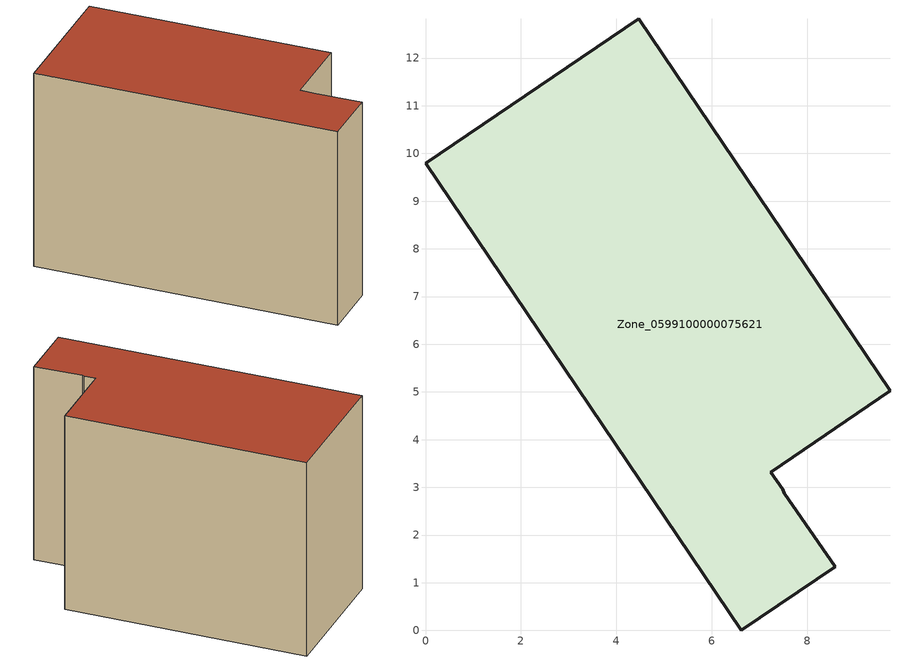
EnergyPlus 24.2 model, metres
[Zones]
Zone_0599100000075621
 floor ground (C_G): 0,9.79 4.47,12.83 9.74,5.02 7.24,3.32 7.49,2.96 7.52,2.87 8.59,1.34 6.62,0 z0
 wall outside (C_F): 4.47,12.83 0,9.79 6.62,0 8.59,1.34 7.52,2.87 7.49,2.96 7.24,3.32 9.74,5.02 4.47,12.83 z0:7.97
 roof outside (C_R): 8.59,1.34 7.52,2.87 7.49,2.96 7.24,3.32 9.74,5.02 4.47,12.83 0,9.79 6.62,0 z7.97
[BUILDING]
Pand.0599100000075621: North Axis=0; Terrain=City; Loads Convergence Tolerance Value=0.04; Temperature Convergence Tolerance Value=0.4; Solar Distribution=FullExterior; Maximum Number of Warmup Days=25; Minimum Number of Warmup Days=1
[Site:Location]
Rotterdam.The.Hague.AP_ZH_NLD Design_Conditions: Latitude=51.96; Longitude=4.45; Time Zone=1; Elevation=-4.5
[SITE:GROUNDTEMPERATURE:BUILDINGSURFACE]
18, 18, 18, 18, 18, 18, 18, 18, 18, 18, 18, 18
[MATERIAL] Thermal Absorptance=0.9; Solar Absorptance=0.7; Visible Absorptance=0.7
Name | Roughness | Thickness | Conductivity | Density | Specific Heat
G.TI.1975-1991 | MediumSmooth | 0.15 | 0.288461 | 540 | 1210
F.TI.1975-1991 | Rough | 0.3 | 0.230769 | 1920 | 840
R.TI.1975-1991 | MediumRough | 0.2 | 0.153846 | 1500 | 1000
[CONSTRUCTION]
C_G: G.TI.1975-1991
C_F: F.TI.1975-1991
C_R: R.TI.1975-1991
[ZONE]
Zone_0599100000075621: Type=1; Multiplier=1; Ceiling Height=Autocalculate; Volume=Autocalculate; Floor Area=autocalculate; Part of Total Floor Area=Yes
[ZONEINFILTRATION:DESIGNFLOWRATE]
Infil_Zone_0599100000075621: Zone or ZoneList or Space or SpaceList=Zone_0599100000075621; Schedule=AlwaysOn; Design Flow Rate Calculation Method=Flow/Area; Flow Rate per Floor Area=0.003; Constant Term Coefficient=1; Temperature Term Coefficient=0; Velocity Term Coefficient=0; Velocity Squared Term Coefficient=0
[HVACTEMPLATE:ZONE:IDEALLOADSAIRSYSTEM]
Zone_0599100000075621: Maximum Heating Supply Air Temperature=50; Minimum Cooling Supply Air Temperature=13; Maximum Heating Supply Air Humidity Ratio=0.0156; Minimum Cooling Supply Air Humidity Ratio=0.0077; Heating Limit=NoLimit; Cooling Limit=NoLimit; Dehumidification Control Type=ConstantSensibleHeatRatio; Cooling Sensible Heat Ratio=0.7; Dehumidification Setpoint=60; Humidification Control Type=None; Humidification Setpoint=30; Outdoor Air Method=None; Outdoor Air Flow Rate per Person=0.00944; Outdoor Air Flow Rate per Zone Floor Area=0; Outdoor Air Flow Rate per Zone=0; Demand Controlled Ventilation Type=None; Outdoor Air Economizer Type=NoEconomizer; Heat Recovery Type=None; Sensible Heat Recovery Effectiveness=0.7; Latent Heat Recovery Effectiveness=0.65
[ZONECONTROL:THERMOSTAT]
ThermostatControl_Zone_0599100000075621: Zone or ZoneList=Zone_0599100000075621; Control Type Schedule=DualSetpointControlType; Control 1=Thermostat_Zone_0599100000075621; Temperature Difference Between Cutout And Setpoint=0
[THERMOSTATSETPOINT:DUALSETPOINT]
Thermostat_Zone_0599100000075621: Heating Setpoint Temperature Schedule=HeatingSetpoint_Zone_0599100000075621; Cooling Setpoint Temperature Schedule=CoolingSetpoint_Zone_0599100000075621
[SCHEDULE:COMPACT]
HeatingSetpoint_Zone_0599100000075621: Through: 12/31, For: AllDays, Until: 24:00, 21
CoolingSetpoint_Zone_0599100000075621: Through: 12/31, For: AllDays, Until: 24:00, 24
DualSetpointControlType: Through: 12/31, For: AllDays, Until: 24:00, 4
AlwaysOn: Through: 12/31, For: AllDays, Until: 24:00, 1
